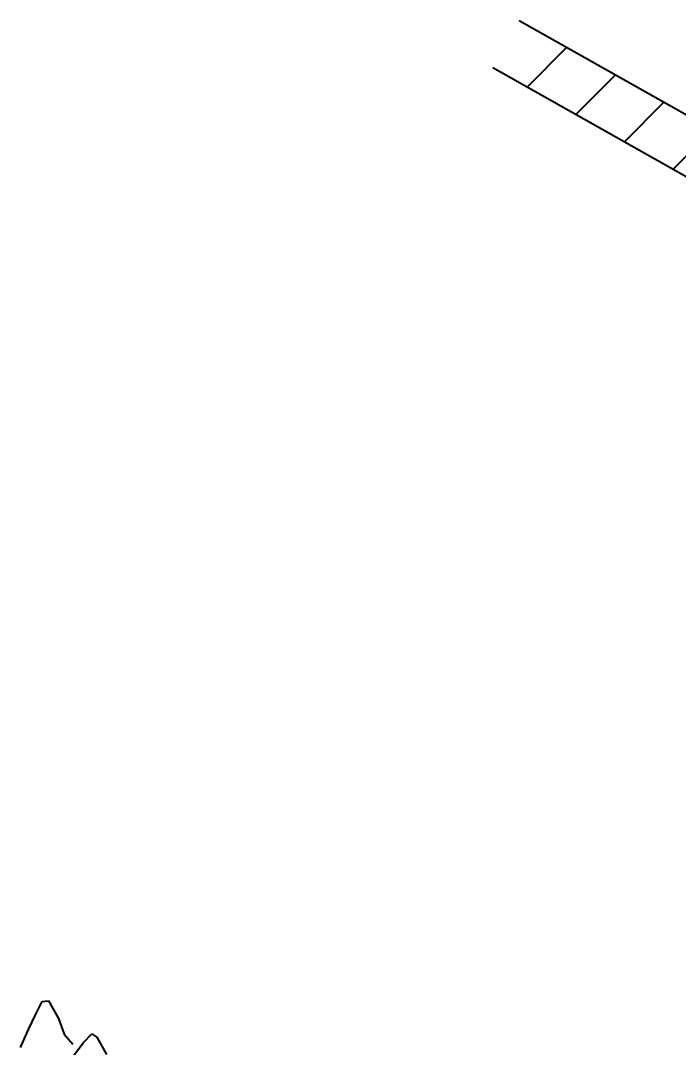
# Model space of a CAD drawing. Header units: millimetres. Extents: x 524954 to 526204, y 9523489 to 9524010.
# Drawn here: x 525987.779 to 525990.839, y 9523884.459 to 9523889.232 of the extents above; entities that cross this region are included whole.
import ezdxf

# ---------------------------------------------------------------- set-up
doc = ezdxf.new("R2010")
doc.units = ezdxf.units.MM
doc.linetypes.add('ACAD_ISO12W100', pattern=[21, 12, -3, 0, -3, 0, -3])
doc.linetypes.add('CACHE2', pattern=[4.7625, 3.175, -1.5875])
for name, color, linetype in [('Arbre', 34, 'ACAD_ISO12W100'), ('Cloture', 7, 'Continuous'), ('Murs', 1, 'Continuous'), ('Toponomie', 7, 'CACHE2')]:
    doc.layers.add(name, color=color, linetype=linetype)
doc.styles.get("Standard").update_dxf_attribs({"font": 'arial.ttf'})

# ---------------------------------------------------------------- blocks, each defined once
blk = doc.blocks.new('v088')
at = {"color": 3, "linetype": 'Continuous'}
for p, q in [((-0.0239, 12.3184), (0.0161, 12.3965)), ((0.0161, 12.3965), (0.0546, 12.3999)), ((0.0546, 12.3999), (0.1184, 12.2906)), ((-0.0686, 12.2238), (-0.0239, 12.3184)), ((0.1184, 12.2906), (0.1522, 12.1952)), ((-0.1179, 12.1126), (-0.0686, 12.2238)), ((0.1522, 12.1952), (0.2074, 12.1313)), ((0.2717, 12.1435), (0.3242, 12.1966)), ((0.3242, 12.1966), (0.3557, 12.1751)), ((0.3557, 12.1751), (0.415, 12.0689)), ((0.1746, 12.0155), (0.2717, 12.1435))]:
    blk.add_line(p, q, dxfattribs=at)

msp = doc.modelspace()

# ---------------------------------------------------------------- hatches: boundary and pattern name
at = {"layer": 'Murs'}
h = msp.add_hatch(dxfattribs=at)
h.set_pattern_fill('_U', color=256, scale=0.25, angle=45, style=0, pattern_type=0)
h.set_pattern_definition([(45, (0, 0), (-0.1767766952966, 0.1767766952966), [])])
h.paths.add_polyline_path([(525989.9756, 9523889.0139), (525997.3803, 9523884.8433), (525997.503, 9523885.0612), (525990.0983, 9523889.2317)])

# ---------------------------------------------------------------- linework, layer by layer
at = {"layer": 'Cloture', "elevation": 308.28, "flags": 128}
for points in [[(525990.0983, 9523889.2317), (525997.503, 9523885.0612)], [(525989.9756, 9523889.0139), (525997.3803, 9523884.8433)]]:
    msp.add_lwpolyline(points, dxfattribs=at)

# ---------------------------------------------------------------- block references
at = {"layer": 'Arbre', "xscale": 0.75, "yscale": 0.75, "zscale": 0.75}
msp.add_blockref('v088', (525987.8674, 9523875.375, 307.85), dxfattribs=at)

# ---------------------------------------------------------------- texts
at = {"layer": 'Toponomie', "insert": (525981.0712, 9523863.3032, -307.55), "char_height": 1, "width": 41.420855, "attachment_point": 1, "rotation": 60.5279}
msp.add_mtext('\\pxqc;Station de Lavage \\Pdes Voitures', dxfattribs=at)

doc.saveas('drawing.dxf')
